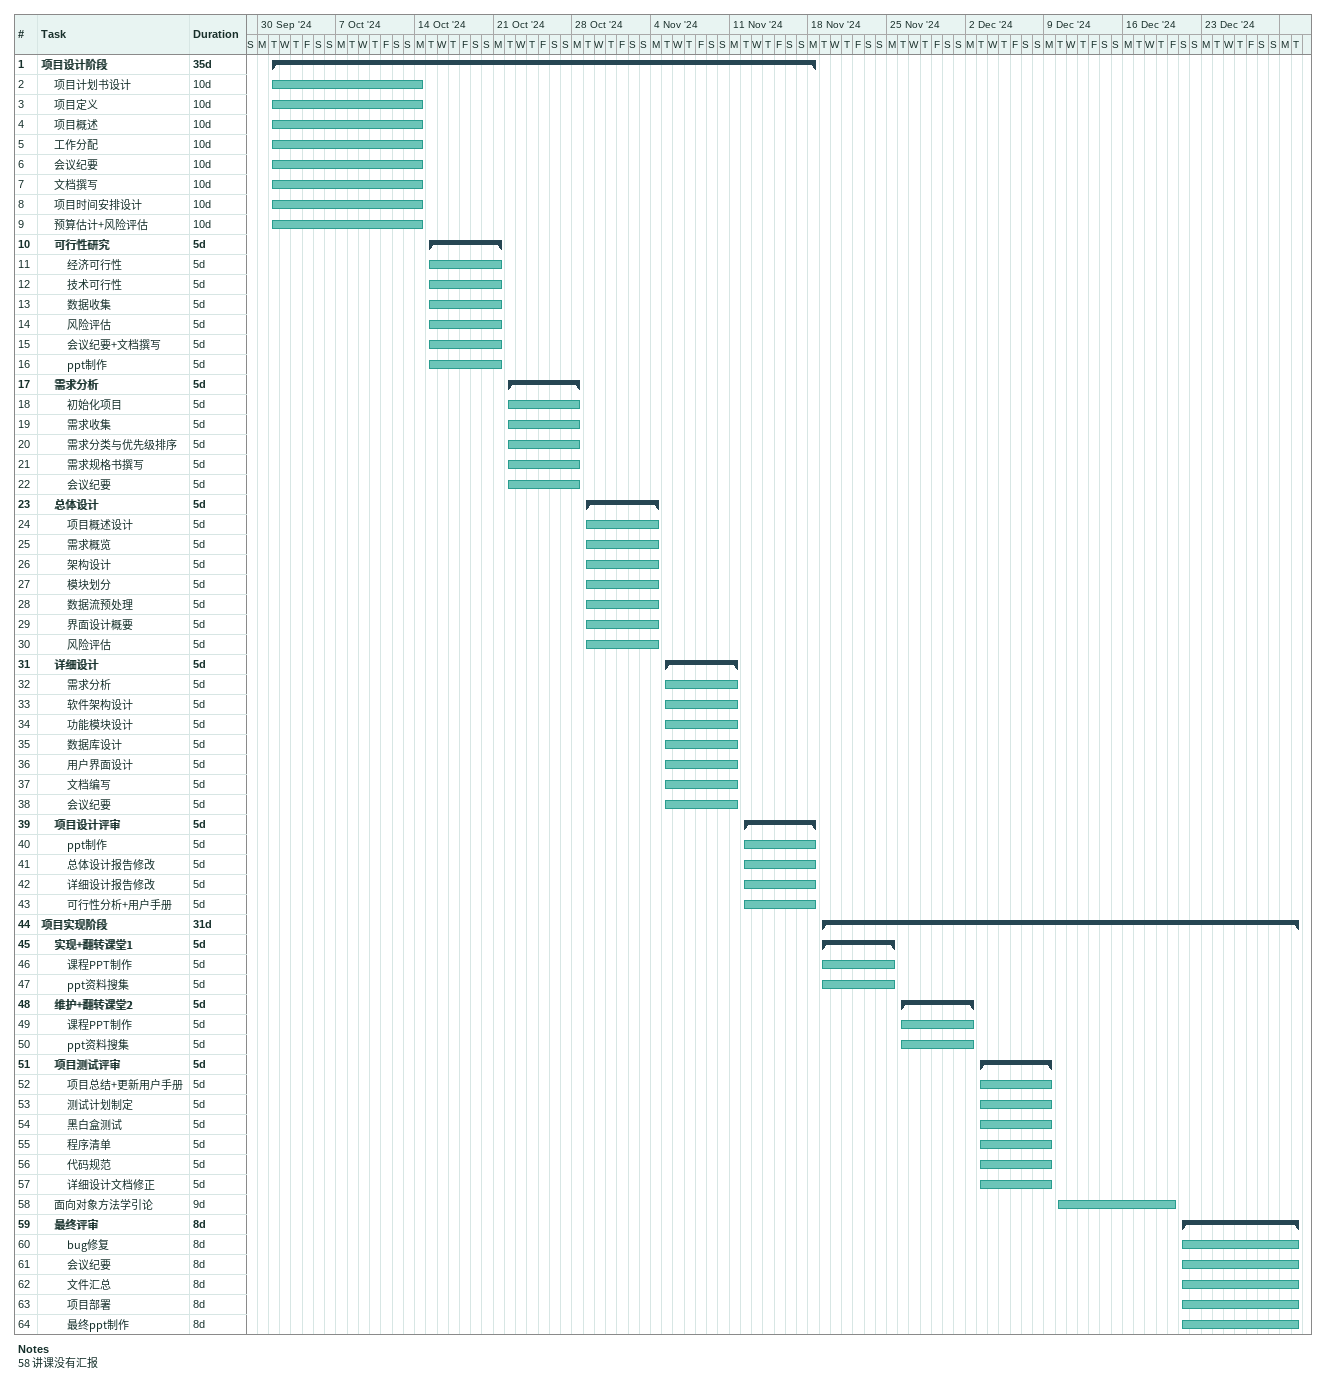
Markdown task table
| ID | Level | Task | Duration | Start | Finish |
|---|---|---|---|---|---|
| 1 | 1 | **项目设计阶段** | 35d | 2024-10-01 | 2024-11-18 |
| 2 | 2 | 项目计划书设计 | 10d | 2024-10-01 | 2024-10-14 |
| 3 | 2 | 项目定义 | 10d | 2024-10-01 | 2024-10-14 |
| 4 | 2 | 项目概述 | 10d | 2024-10-01 | 2024-10-14 |
| 5 | 2 | 工作分配 | 10d | 2024-10-01 | 2024-10-14 |
| 6 | 2 | 会议纪要 | 10d | 2024-10-01 | 2024-10-14 |
| 7 | 2 | 文档撰写 | 10d | 2024-10-01 | 2024-10-14 |
| 8 | 2 | 项目时间安排设计 | 10d | 2024-10-01 | 2024-10-14 |
| 9 | 2 | 预算估计+风险评估 | 10d | 2024-10-01 | 2024-10-14 |
| 10 | 2 | **可行性研究** | 5d | 2024-10-15 | 2024-10-21 |
| 11 | 3 | 经济可行性 | 5d | 2024-10-15 | 2024-10-21 |
| 12 | 3 | 技术可行性 | 5d | 2024-10-15 | 2024-10-21 |
| 13 | 3 | 数据收集 | 5d | 2024-10-15 | 2024-10-21 |
| 14 | 3 | 风险评估 | 5d | 2024-10-15 | 2024-10-21 |
| 15 | 3 | 会议纪要+文档撰写 | 5d | 2024-10-15 | 2024-10-21 |
| 16 | 3 | ppt制作 | 5d | 2024-10-15 | 2024-10-21 |
| 17 | 2 | **需求分析** | 5d | 2024-10-22 | 2024-10-28 |
| 18 | 3 | 初始化项目 | 5d | 2024-10-22 | 2024-10-28 |
| 19 | 3 | 需求收集 | 5d | 2024-10-22 | 2024-10-28 |
| 20 | 3 | 需求分类与优先级排序 | 5d | 2024-10-22 | 2024-10-28 |
| 21 | 3 | 需求规格书撰写 | 5d | 2024-10-22 | 2024-10-28 |
| 22 | 3 | 会议纪要 | 5d | 2024-10-22 | 2024-10-28 |
| 23 | 2 | **总体设计** | 5d | 2024-10-29 | 2024-11-04 |
| 24 | 3 | 项目概述设计 | 5d | 2024-10-29 | 2024-11-04 |
| 25 | 3 | 需求概览 | 5d | 2024-10-29 | 2024-11-04 |
| 26 | 3 | 架构设计 | 5d | 2024-10-29 | 2024-11-04 |
| 27 | 3 | 模块划分 | 5d | 2024-10-29 | 2024-11-04 |
| 28 | 3 | 数据流预处理 | 5d | 2024-10-29 | 2024-11-04 |
| 29 | 3 | 界面设计概要 | 5d | 2024-10-29 | 2024-11-04 |
| 30 | 3 | 风险评估 | 5d | 2024-10-29 | 2024-11-04 |
| 31 | 2 | **详细设计** | 5d | 2024-11-05 | 2024-11-11 |
| 32 | 3 | 需求分析 | 5d | 2024-11-05 | 2024-11-11 |
| 33 | 3 | 软件架构设计 | 5d | 2024-11-05 | 2024-11-11 |
| 34 | 3 | 功能模块设计 | 5d | 2024-11-05 | 2024-11-11 |
| 35 | 3 | 数据库设计 | 5d | 2024-11-05 | 2024-11-11 |
| 36 | 3 | 用户界面设计 | 5d | 2024-11-05 | 2024-11-11 |
| 37 | 3 | 文档编写 | 5d | 2024-11-05 | 2024-11-11 |
| 38 | 3 | 会议纪要 | 5d | 2024-11-05 | 2024-11-11 |
| 39 | 2 | **项目设计评审** | 5d | 2024-11-12 | 2024-11-18 |
| 40 | 3 | ppt制作 | 5d | 2024-11-12 | 2024-11-18 |
| 41 | 3 | 总体设计报告修改 | 5d | 2024-11-12 | 2024-11-18 |
| 42 | 3 | 详细设计报告修改 | 5d | 2024-11-12 | 2024-11-18 |
| 43 | 3 | 可行性分析+用户手册 | 5d | 2024-11-12 | 2024-11-18 |
| 44 | 1 | **项目实现阶段** | 31d | 2024-11-19 | 2024-12-31 |
| 45 | 2 | **实现+翻转课堂1** | 5d | 2024-11-19 | 2024-11-25 |
| 46 | 3 | 课程PPT制作 | 5d | 2024-11-19 | 2024-11-25 |
| 47 | 3 | ppt资料搜集 | 5d | 2024-11-19 | 2024-11-25 |
| 48 | 2 | **维护+翻转课堂2** | 5d | 2024-11-26 | 2024-12-02 |
| 49 | 3 | 课程PPT制作 | 5d | 2024-11-26 | 2024-12-02 |
| 50 | 3 | ppt资料搜集 | 5d | 2024-11-26 | 2024-12-02 |
| 51 | 2 | **项目测试评审** | 5d | 2024-12-03 | 2024-12-09 |
| 52 | 3 | 项目总结+更新用户手册 | 5d | 2024-12-03 | 2024-12-09 |
| 53 | 3 | 测试计划制定 | 5d | 2024-12-03 | 2024-12-09 |
| 54 | 3 | 黑白盒测试 | 5d | 2024-12-03 | 2024-12-09 |
| 55 | 3 | 程序清单 | 5d | 2024-12-03 | 2024-12-09 |
| 56 | 3 | 代码规范 | 5d | 2024-12-03 | 2024-12-09 |
| 57 | 3 | 详细设计文档修正 | 5d | 2024-12-03 | 2024-12-09 |
| 58 | 2 | 面向对象方法学引论 | 9d | 2024-12-10 | 2024-12-20 |
| 59 | 2 | **最终评审** | 8d | 2024-12-21 | 2024-12-31 |
| 60 | 3 | bug修复 | 8d | 2024-12-21 | 2024-12-31 |
| 61 | 3 | 会议纪要 | 8d | 2024-12-21 | 2024-12-31 |
| 62 | 3 | 文件汇总 | 8d | 2024-12-21 | 2024-12-31 |
| 63 | 3 | 项目部署 | 8d | 2024-12-21 | 2024-12-31 |
| 64 | 3 | 最终ppt制作 | 8d | 2024-12-21 | 2024-12-31 |

Notes
- 58: 讲课没有汇报
